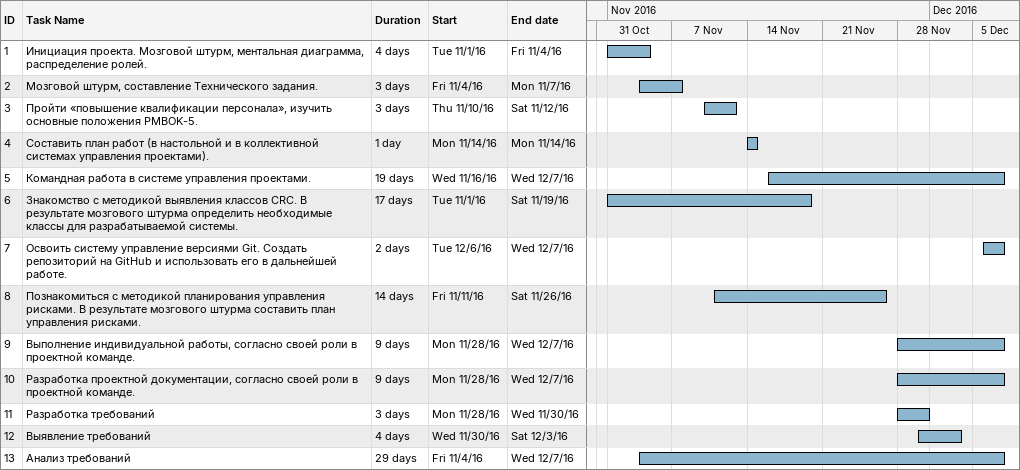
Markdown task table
| ID | Task | Duration | Start | Finish |
|---|---|---|---|---|
| 1 | Инициация проекта. Мозговой штурм, ментальная диаграмма, распределение ролей. | 4d | 2016-11-01 | 2016-11-04 |
| 2 | Мозговой штурм, составление Технического задания. | 3d | 2016-11-04 | 2016-11-07 |
| 3 | Пройти «повышение квалификации персонала», изучить основные положения PMBOK-5. | 3d | 2016-11-10 | 2016-11-12 |
| 4 | Составить план работ (в настольной и в коллективной системах управления проектами). | 1d | 2016-11-14 | 2016-11-14 |
| 5 | Командная работа в системе управления проектами. | 19d | 2016-11-16 | 2016-12-07 |
| 6 | Знакомство с методикой выявления классов CRC. В результате мозгового штурма определить необходимые классы для разрабатываемой системы. | 17d | 2016-11-01 | 2016-11-19 |
| 7 | Освоить систему управление версиями Git. Создать репозиторий на GitHub и использовать его в дальнейшей работе. | 2d | 2016-12-06 | 2016-12-07 |
| 8 | Познакомиться с методикой планирования управления рисками. В результате мозгового штурма составить план управления рисками. | 14d | 2016-11-11 | 2016-11-26 |
| 9 | Выполнение индивидуальной работы, согласно своей роли в проектной команде. | 9d | 2016-11-28 | 2016-12-07 |
| 10 | Разработка проектной документации, согласно своей роли в проектной команде. | 9d | 2016-11-28 | 2016-12-07 |
| 11 | Разработка требований | 3d | 2016-11-28 | 2016-11-30 |
| 12 | Выявление требований | 4d | 2016-11-30 | 2016-12-03 |
| 13 | Анализ требований | 29d | 2016-11-04 | 2016-12-07 |
